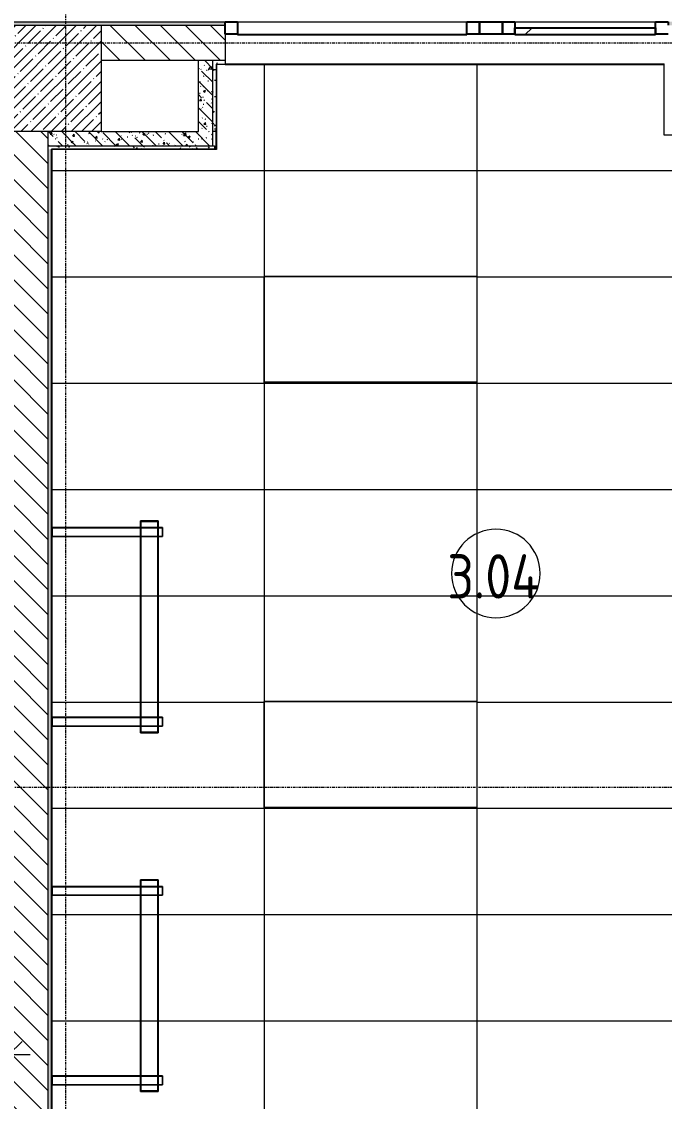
# Model space of a CAD drawing. Header units: millimetres. Extents: x -3902 to 188078, y -8553 to 29000.
# Drawn here: x 29361 to 32989, y 1826 to 7921 of the extents above; entities that cross this region are included whole.
import ezdxf

# ---------------------------------------------------------------- set-up
doc = ezdxf.new("R2010")
doc.units = ezdxf.units.MM
doc.linetypes.add('Осевая', pattern=[31.75, 6.35, -4.7625, 15.875, -4.7625])
for name, color, linetype, lineweight in [('A-ANNO-DIMS', 7, 'Continuous', 9), ('A-ANNO-DIMS-100', 7, 'Continuous', 9), ('A-AREA-IDEN', 7, 'Continuous', 9), ('A-CLNG-PATT', 7, 'Continuous', 9), ('A-GLAZ-CURT', 7, 'Continuous', 9), ('A-GLAZ-CURT-1', 7, 'Continuous', 25), ('A-GLAZ-CWMG', 7, 'Continuous', 9), ('A-GLAZ-CWMG-1', 7, 'Continuous', 25), ('A-WALL', 7, 'Continuous', 9), ('I-WALL', 7, 'Continuous', 9), ('S-COLS', 7, 'Continuous', 9), ('Оси-2', 7, 'Осевая', 9)]:
    doc.layers.add(name, color=color, linetype=linetype, lineweight=lineweight)
for name, color, linetype, lineweight, true_color in [('A-ANNO-NOTE', 1, 'Continuous', 9, 0xff0000), ('A-CLNG-1', 7, 'Continuous', 9, 0xeaeaea), ('A-WALL-1', 7, 'Continuous', 9, 0x3c3c3c), ('A-WALL-FNSH-1', 7, 'Continuous', 9, 0x3c3c3c), ('E-LITE-EQPM-1', 7, 'Continuous', 9, 0xff8080), ('I-WALL-1', 7, 'Continuous', 9, 0x535353), ('S-COLS-1', 9, 'Continuous', 9, 0x808080), ('S-COLS-2', 7, 'Continuous', 9, 0x3c3c3c)]:
    doc.layers.add(name, color=color, linetype=linetype, lineweight=lineweight, true_color=true_color)
doc.styles.add('GOST Common_1', font='GOST_Common.ttf', dxfattribs={"width": 0.9, "height": 250})
doc.styles.add('ISOCPEUR', font='isocpeur.ttf', dxfattribs={"width": 0.9, "height": 250})
doc.dimstyles.new('ISO-2_5_0_9К_БОЛЬШОЙ', dxfattribs={"dimscale": 304.8, "dimtxt": 248.995294, "dimasz": 0.492126, "dimexe": 0.393701, "dimexo": 0.984252, "dimgap": 0, "dimtad": 1, "dimdec": 0, "dimrnd": 10, "dimzin": 0, "dimdsep": 46, "dimtxsty": 'ISOCPEUR', "dimblk1": 'OBLIQUE', "dimblk2": 'OBLIQUE', "dimsah": 1, "dimcen": 0.09, "dimdle": 0.393701, "dimazin": 0, "dimtfac": 1, "dimtdec": 4, "dimtix": 1, "dimtmove": 0, "dimatfit": 3, "dimfxl": 1, "dimtvp": 1, "dimtolj": 1, "dimtzin": 0, "dimarcsym": 2})
pattern_1 = [(135, (0, 0), (-70.71068, -70.71068), [])]
pattern_2 = [(135, (0, 0), (-75.43415, -75.43415), [106.68, -17.78, 3.556, -17.78]), (135, (0, 75.39), (-75.43415, -75.43415), []), (50, (0, 0), (127.5292, -11.15758), [13.335, -146.685]), (355, (0, 0), (-24.66966, 133.74), [10.668, -117.348]), (100.451, (10.63, -0.93), (102.85973, 122.5818), [11.333, -124.663]), (46.184, (0, 35.56), (189.75516, -29.4304), [20.002, -220.027]), (96.636, (15.81, 33.1), (166.1822, 173.1996), [17, -186.995]), (351.184, (0, 35.56), (166.1839, 173.1976), [16.002, -176.022]), (21, (17.78, 26.67), (106.13027, -71.58603), [13.335, -146.685]), (326, (17.78, 26.67), (43.2619, 128.93175), [10.668, -117.348]), (71.451, (26.62, 20.7), (149.39198, 57.34505), [11.333, -124.663]), (37.5, (0, 0), (2.16223, 59.18836), [3.353, -112.573, 3.353, -115.773, -117.792]), (37.5, (0, 0), (2.16223, 59.18836), [-235.052, 3.353, -114.44]), (7.5, (0, 0), (46.77386, 70.12615), [3.353, -64.567, 3.353, -109.906, -44.894]), (7.5, (0, 0), (46.77386, 70.12615), [-181.178, 3.353, -41.542]), (327.5, (-39.65, 0), (94.91367, -4.01009), [3.353, -41.097, 3.353, -135.331, -184.023]), (327.5, (-39.65, 0), (94.91367, -4.01009), [-183.134, 3.353, -180.67]), (317.5, (-57.43, 0), (103.69057, 17.79882), [3.353, -54.432, 3.353, -88.748, -130.683]), (317.5, (-57.43, 0), (103.69057, 17.79882), [-149.885, 3.353, -127.33])]
pattern_3 = [(0, (0, 0), (121.92, 30.48), [10.058, -81.382, 10.058, -81.382, -487.68]), (0, (0, 0), (121.92, 30.48), [-182.88, 10.058, -172.822, 10.058, -81.382, -213.36]), (0, (0, 0), (121.92, 30.48), [-457.2, 10.058, -50.902, 10.058, -142.342]), (120, (45.72, 15.24), (-87.356454, 90.345817), [10.058, -81.382, 10.058, -81.382, -487.68]), (120, (45.72, 15.24), (-87.356454, 90.345817), [-182.88, 10.058, -172.822, 10.058, -81.382, -213.36]), (120, (45.72, 15.24), (-87.356454, 90.345817), [-457.2, 10.058, -50.902, 10.058, -142.342]), (240, (60.96, 76.2), (-34.563546, -120.825817), [10.058, -81.382, 10.058, -81.382, -487.68]), (240, (60.96, 76.2), (-34.563546, -120.825817), [-182.88, 10.058, -172.822, 10.058, -81.382, -213.36]), (240, (60.96, 76.2), (-34.563546, -120.825817), [-457.2, 10.058, -50.902, 10.058, -142.342])]

# ---------------------------------------------------------------- blocks, each defined once
blk = doc.blocks.new('BSC_Колонна _Прямоугольная - 600х600-23286269-Сводный план потолка 3 этажа в осях 1-12')
at = {"layer": 'S-COLS-1'}
h = blk.add_hatch(dxfattribs=at)
h.set_pattern_fill('FP_1', color=256, style=0, pattern_type=2)
h.set_pattern_definition([(45, (-29509.74, -7600), (-57.02463, 57.02463), []), (45, (-29452.72, -7600), (-57.02463, 57.02463), [100.806, -20.161, 3.353, -16.808])])
h.paths.add_polyline_path([(-300, -300), (300, -300), (300, 300), (-300, 300)])
at = {"layer": 'S-COLS-2'}
for p, q in [((-300, 300), (300, 300)), ((-300, -300), (-300, 300)), ((300, 300), (300, -300)), ((300, -300), (-300, -300))]:
    blk.add_line(p, q, dxfattribs=at)
blk = doc.blocks.new('E220 IP40 _школа доски 1195-100 IP40 аналог 1-36_ - V1-E0-00270-60000-4001839 _ V2-A0-PR00-00_2_0017_25 _Призма стандарт_-V24-Сводный план потолка 3 этажа в осях 1-12')
at = {"layer": 'E-LITE-EQPM-1'}
for p, q in [((13131, 1882), (13131, 3077)), ((13131, 3077), (13231, 3077)), ((13231, 3077), (13131, 3077)), ((13131, 3077), (13131, 1882)), ((13133, 1885), (13133, 3074)), ((13133, 3074), (13229, 3074)), ((13229, 3074), (13133, 3074)), ((13133, 3074), (13133, 1885)), ((13229, 3074), (13133, 3074)), ((13133, 3074), (13133, 1885)), ((13133, 1885), (13133, 3074)), ((13133, 3074), (13229, 3074)), ((13229, 3074), (13229, 1885)), ((13229, 1885), (13229, 3074)), ((13229, 1885), (13229, 3074)), ((13229, 3074), (13229, 1885)), ((13231, 3077), (13231, 1882)), ((13231, 1882), (13231, 3077)), ((13131, 3039.5), (12631, 3039.5)), ((12631, 2989.5), (12631, 3039.5)), ((12631, 3039.5), (12631, 2989.5)), ((12631, 3039.5), (12671, 3039.5)), ((12631, 2989.5), (13131, 2989.5)), ((12671, 2989.5), (12631, 2989.5)), ((12633, 3037.5), (13131, 3037.5)), ((12633, 3037.5), (12633, 2991.5)), ((12633, 2991.5), (12633, 3037.5)), ((12671, 3037.5), (12633, 3037.5)), ((12633, 2991.5), (13131, 2991.5)), ((12633, 2991.5), (12671, 2991.5)), ((12671, 3039.5), (13131, 3039.5)), ((12671, 3039.5), (12671, 3037.5)), ((12671, 3037.5), (12671, 3039.5)), ((12671, 3037.5), (13131, 3037.5)), ((12671, 2991.5), (13131, 2991.5)), ((12671, 2991.5), (12671, 2989.5)), ((12671, 2989.5), (12671, 2991.5)), ((12671, 2989.5), (13131, 2989.5)), ((13132.9, 3039.5), (13131, 3039.5)), ((13131, 3039.5), (13132.9, 3039.5)), ((13131, 3037.5), (13132.9, 3037.5)), ((13131, 3037.5), (13132.9, 3037.5)), ((13131, 2991.5), (13132.9, 2991.5)), ((13131, 2991.5), (13132.9, 2991.5)), ((13131, 2989.5), (13132.9, 2989.5)), ((13131, 2989.5), (13132.9, 2989.5)), ((13229, 3039.5), (13133, 3039.5)), ((13133, 3039.5), (13229, 3039.5)), ((13133, 3037.5), (13229, 3037.5)), ((13133, 3037.5), (13229, 3037.5)), ((13133, 2991.5), (13229, 2991.5)), ((13133, 2991.5), (13229, 2991.5)), ((13133, 2989.5), (13229, 2989.5)), ((13133, 2989.5), (13229, 2989.5)), ((13231, 3039.5), (13229.1, 3039.5)), ((13229.1, 3039.5), (13231, 3039.5)), ((13229.1, 3037.5), (13231, 3037.5)), ((13229.1, 3037.5), (13231, 3037.5)), ((13229.1, 2991.5), (13231, 2991.5)), ((13229.1, 2991.5), (13231, 2991.5)), ((13229.1, 2989.5), (13231, 2989.5)), ((13229.1, 2989.5), (13231, 2989.5)), ((13256, 3039.5), (13231, 3039.5)), ((13231, 3039.5), (13256, 3039.5)), ((13231, 3037.5), (13256, 3037.5)), ((13231, 3037.5), (13256, 3037.5)), ((13231, 2991.5), (13256, 2991.5)), ((13231, 2991.5), (13256, 2991.5)), ((13231, 2989.5), (13256, 2989.5)), ((13231, 2989.5), (13256, 2989.5)), ((13256, 3039.5), (13256, 3037.5)), ((13256, 2989.5), (13256, 3039.5)), ((13256, 3037.5), (13256, 2991.5)), ((13256, 2991.5), (13256, 2989.5)), ((13131.1, 1969.5), (12631, 1969.5)), ((12631, 1919.5), (12631, 1969.5)), ((12631, 1969.5), (12631, 1919.5)), ((12631, 1969.5), (12671, 1969.5)), ((12633, 1967.5), (13131.1, 1967.5)), ((12633, 1967.5), (12633, 1921.5)), ((12633, 1921.5), (12633, 1967.5)), ((12671, 1967.5), (12633, 1967.5)), ((12671, 1969.5), (13131.1, 1969.5)), ((12671, 1969.5), (12671, 1967.5)), ((12671, 1967.5), (12671, 1969.5)), ((12671, 1967.5), (13131.1, 1967.5)), ((13133, 1969.5), (13131.1, 1969.5)), ((13131.1, 1969.5), (13133, 1969.5)), ((13131.1, 1967.5), (13133, 1967.5)), ((13131.1, 1967.5), (13133, 1967.5)), ((13229, 1969.5), (13133, 1969.5)), ((13133, 1969.5), (13229, 1969.5)), ((13133, 1967.5), (13229, 1967.5)), ((13133, 1967.5), (13229, 1967.5)), ((13230.9, 1969.5), (13229, 1969.5)), ((13229, 1969.5), (13230.9, 1969.5)), ((13229, 1967.5), (13230.9, 1967.5)), ((13229, 1967.5), (13230.9, 1967.5)), ((13256, 1969.5), (13230.9, 1969.5)), ((13230.9, 1969.5), (13256, 1969.5)), ((13230.9, 1967.5), (13256, 1967.5)), ((13230.9, 1967.5), (13256, 1967.5)), ((13256, 1969.5), (13256, 1967.5)), ((13256, 1919.5), (13256, 1969.5)), ((13256, 1967.5), (13256, 1921.5)), ((12631, 1919.5), (13131.1, 1919.5)), ((12671, 1919.5), (12631, 1919.5)), ((12633, 1921.5), (13131.1, 1921.5)), ((12633, 1921.5), (12671, 1921.5)), ((12671, 1921.5), (13131.1, 1921.5)), ((12671, 1921.5), (12671, 1919.5)), ((12671, 1919.5), (12671, 1921.5)), ((12671, 1919.5), (13131.1, 1919.5)), ((13131.1, 1921.5), (13133, 1921.5)), ((13131.1, 1921.5), (13133, 1921.5)), ((13131.1, 1919.5), (13133, 1919.5)), ((13131.1, 1919.5), (13133, 1919.5)), ((13133, 1921.5), (13229, 1921.5)), ((13133, 1921.5), (13229, 1921.5)), ((13133, 1919.5), (13229, 1919.5)), ((13133, 1919.5), (13229, 1919.5)), ((13229, 1921.5), (13230.9, 1921.5)), ((13229, 1921.5), (13230.9, 1921.5)), ((13229, 1919.5), (13230.9, 1919.5)), ((13229, 1919.5), (13230.9, 1919.5)), ((13230.9, 1921.5), (13256, 1921.5)), ((13230.9, 1921.5), (13256, 1921.5)), ((13230.9, 1919.5), (13256, 1919.5)), ((13230.9, 1919.5), (13256, 1919.5)), ((13256, 1921.5), (13256, 1919.5)), ((13231, 1882), (13131, 1882)), ((13131, 1882), (13231, 1882)), ((13229, 1885), (13133, 1885)), ((13133, 1885), (13229, 1885)), ((13133, 1885), (13229, 1885)), ((13229, 1885), (13133, 1885))]:
    blk.add_line(p, q, dxfattribs=at)
blk = doc.blocks.new('Рассеиватель E220 - V2-A0-PR00-00_2_0016_25 Призма стандарт-27752360-Сводный план потолка 3 этажа в осях 1-12')
at = {"layer": 'E-LITE-EQPM-1'}
for p, q in [((-594.5, -48), (-594.5, 48)), ((-594.5, 48), (594.5, 48)), ((594.5, 48), (-594.5, 48)), ((-594.5, 48), (-594.5, -48)), ((594.5, 48), (594.5, -48)), ((594.5, -48), (594.5, 48)), ((594.5, -48), (-594.5, -48)), ((-594.5, -48), (594.5, -48))]:
    blk.add_line(p, q, dxfattribs=at)
blk = doc.blocks.new('E220 IP40 _школа доски 1195-100 IP40 аналог 1-36_ - V1-E0-00270-60000-4001839 _ V2-A0-PR00-00_2_0017_25 _Призма стандарт_-V25-Сводный план потолка 3 этажа в осях 1-12')
at = {"layer": 'E-LITE-EQPM-1'}
for p, q in [((30031.7, 1882), (30031.7, 3077)), ((30031.7, 3077), (30131.7, 3077)), ((30131.7, 3077), (30031.7, 3077)), ((30031.7, 3077), (30031.7, 1882)), ((30033.7, 1885), (30033.7, 3074)), ((30033.7, 3074), (30129.7, 3074)), ((30129.7, 3074), (30033.7, 3074)), ((30033.7, 3074), (30033.7, 1885)), ((30129.7, 3074), (30033.7, 3074)), ((30033.7, 3074), (30033.7, 1885)), ((30033.7, 1885), (30033.7, 3074)), ((30033.7, 3074), (30129.7, 3074)), ((30129.7, 3074), (30129.7, 1885)), ((30129.7, 1885), (30129.7, 3074)), ((30129.7, 1885), (30129.7, 3074)), ((30129.7, 3074), (30129.7, 1885)), ((30131.7, 3077), (30131.7, 1882)), ((30131.7, 1882), (30131.7, 3077)), ((30031.7, 3039.5), (29531.7, 3039.5)), ((29531.7, 2989.5), (29531.7, 3039.5)), ((29531.7, 3039.5), (29531.7, 2989.5)), ((29531.7, 3039.5), (29571.7, 3039.5)), ((29531.7, 2989.5), (30031.7, 2989.5)), ((29571.7, 2989.5), (29531.7, 2989.5)), ((29533.7, 3037.5), (30031.7, 3037.5)), ((29533.7, 3037.5), (29533.7, 2991.5)), ((29533.7, 2991.5), (29533.7, 3037.5)), ((29571.7, 3037.5), (29533.7, 3037.5)), ((29533.7, 2991.5), (30031.7, 2991.5)), ((29533.7, 2991.5), (29571.7, 2991.5)), ((29571.7, 3039.5), (30031.7, 3039.5)), ((29571.7, 3039.5), (29571.7, 3037.5)), ((29571.7, 3037.5), (29571.7, 3039.5)), ((29571.7, 3037.5), (30031.7, 3037.5)), ((29571.7, 2991.5), (30031.7, 2991.5)), ((29571.7, 2991.5), (29571.7, 2989.5)), ((29571.7, 2989.5), (29571.7, 2991.5)), ((29571.7, 2989.5), (30031.7, 2989.5)), ((30033.7, 3039.5), (30031.7, 3039.5)), ((30031.7, 3039.5), (30033.7, 3039.5)), ((30031.7, 3037.5), (30033.7, 3037.5)), ((30031.7, 3037.5), (30033.7, 3037.5)), ((30031.7, 2991.5), (30033.6, 2991.5)), ((30031.7, 2991.5), (30033.6, 2991.5)), ((30031.7, 2989.5), (30033.6, 2989.5)), ((30031.7, 2989.5), (30033.6, 2989.5)), ((30129.7, 3039.5), (30033.7, 3039.5)), ((30033.7, 3039.5), (30129.7, 3039.5)), ((30033.7, 3037.5), (30129.7, 3037.5)), ((30033.7, 3037.5), (30129.7, 3037.5)), ((30033.7, 2991.5), (30129.7, 2991.5)), ((30033.7, 2991.5), (30129.7, 2991.5)), ((30033.7, 2989.5), (30129.7, 2989.5)), ((30033.7, 2989.5), (30129.7, 2989.5)), ((30131.7, 3039.5), (30129.8, 3039.5)), ((30129.8, 3039.5), (30131.7, 3039.5)), ((30129.8, 3037.5), (30131.7, 3037.5)), ((30129.8, 3037.5), (30131.7, 3037.5)), ((30129.9, 2991.5), (30131.7, 2991.5)), ((30129.9, 2991.5), (30131.7, 2991.5)), ((30129.9, 2989.5), (30131.7, 2989.5)), ((30129.9, 2989.5), (30131.7, 2989.5)), ((30156.7, 3039.5), (30131.7, 3039.5)), ((30131.7, 3039.5), (30156.7, 3039.5)), ((30131.7, 3037.5), (30156.7, 3037.5)), ((30131.7, 3037.5), (30156.7, 3037.5)), ((30131.7, 2991.5), (30156.7, 2991.5)), ((30131.7, 2991.5), (30156.7, 2991.5)), ((30131.7, 2989.5), (30156.7, 2989.5)), ((30131.7, 2989.5), (30156.7, 2989.5)), ((30156.7, 3039.5), (30156.7, 3037.5)), ((30156.7, 2989.5), (30156.7, 3039.5)), ((30156.7, 3037.5), (30156.7, 2991.5)), ((30156.7, 2991.5), (30156.7, 2989.5)), ((30031.9, 1969.5), (29531.7, 1969.5)), ((29531.7, 1919.5), (29531.7, 1969.5)), ((29531.7, 1969.5), (29531.7, 1919.5)), ((29531.7, 1969.5), (29571.7, 1969.5)), ((29533.7, 1967.5), (30031.9, 1967.5)), ((29533.7, 1967.5), (29533.7, 1921.5)), ((29533.7, 1921.5), (29533.7, 1967.5)), ((29571.7, 1967.5), (29533.7, 1967.5)), ((29571.7, 1969.5), (30031.9, 1969.5)), ((29571.7, 1969.5), (29571.7, 1967.5)), ((29571.7, 1967.5), (29571.7, 1969.5)), ((29571.7, 1967.5), (30031.9, 1967.5)), ((30033.7, 1969.5), (30031.9, 1969.5)), ((30031.9, 1969.5), (30033.7, 1969.5)), ((30031.9, 1967.5), (30033.7, 1967.5)), ((30031.9, 1967.5), (30033.7, 1967.5)), ((30129.7, 1969.5), (30033.7, 1969.5)), ((30033.7, 1969.5), (30129.7, 1969.5)), ((30033.7, 1967.5), (30129.7, 1967.5)), ((30033.7, 1967.5), (30129.7, 1967.5)), ((30131.6, 1969.5), (30129.7, 1969.5)), ((30129.7, 1969.5), (30131.6, 1969.5)), ((30129.7, 1967.5), (30131.6, 1967.5)), ((30129.7, 1967.5), (30131.6, 1967.5)), ((30156.7, 1969.5), (30131.6, 1969.5)), ((30131.6, 1969.5), (30156.7, 1969.5)), ((30131.6, 1967.5), (30156.7, 1967.5)), ((30131.6, 1967.5), (30156.7, 1967.5)), ((30156.7, 1969.5), (30156.7, 1967.5)), ((30156.7, 1919.5), (30156.7, 1969.5)), ((30156.7, 1967.5), (30156.7, 1921.5)), ((29531.7, 1919.5), (30031.8, 1919.5)), ((29571.7, 1919.5), (29531.7, 1919.5)), ((29533.7, 1921.5), (30031.8, 1921.5)), ((29533.7, 1921.5), (29571.7, 1921.5)), ((29571.7, 1921.5), (30031.8, 1921.5)), ((29571.7, 1921.5), (29571.7, 1919.5)), ((29571.7, 1919.5), (29571.7, 1921.5)), ((29571.7, 1919.5), (30031.8, 1919.5)), ((30031.8, 1921.5), (30033.7, 1921.5)), ((30031.8, 1921.5), (30033.7, 1921.5)), ((30031.8, 1919.5), (30033.7, 1919.5)), ((30031.8, 1919.5), (30033.7, 1919.5)), ((30033.7, 1921.5), (30129.7, 1921.5)), ((30033.7, 1921.5), (30129.7, 1921.5)), ((30033.7, 1919.5), (30129.7, 1919.5)), ((30033.7, 1919.5), (30129.7, 1919.5)), ((30129.7, 1921.5), (30131.6, 1921.5)), ((30129.7, 1921.5), (30131.6, 1921.5)), ((30129.7, 1919.5), (30131.7, 1919.5)), ((30129.7, 1919.5), (30131.7, 1919.5)), ((30131.6, 1921.5), (30156.7, 1921.5)), ((30131.6, 1921.5), (30156.7, 1921.5)), ((30131.7, 1919.5), (30156.7, 1919.5)), ((30131.7, 1919.5), (30156.7, 1919.5)), ((30156.7, 1921.5), (30156.7, 1919.5)), ((30131.7, 1882), (30031.7, 1882)), ((30031.7, 1882), (30131.7, 1882)), ((30129.7, 1885), (30033.7, 1885)), ((30033.7, 1885), (30129.7, 1885)), ((30033.7, 1885), (30129.7, 1885)), ((30129.7, 1885), (30033.7, 1885))]:
    blk.add_line(p, q, dxfattribs=at)
blk = doc.blocks.new('Прямоугольный импост - 50 x 70 мм-31700031-Сводный план потолка 3 этажа в осях 1-12')
at = {"layer": 'A-GLAZ-CWMG-1'}
for p, q in [((0, 35), (-70, 35)), ((-70, 35), (-70, -35)), ((-70, -35), (0, -35)), ((0, -35), (0, -15))]:
    blk.add_line(p, q, dxfattribs=at)
blk = doc.blocks.new('Прямоугольный импост - 50 x 70 мм-31720913-Сводный план потолка 3 этажа в осях 1-12')
at = {"layer": 'A-GLAZ-CWMG'}
blk.add_line((32145, 7920), (32940, 7920), dxfattribs=at)
blk = doc.blocks.new('Системная панель - Стемалит - 40мм-32257327-Сводный план потолка 3 этажа в осях 1-12')
at = {"layer": 'A-GLAZ-CURT-1'}
for p, q in [((-65, -35), (-65, 35)), ((-65, 35), (65, 35)), ((65, 35), (65, -35)), ((65, -35), (-65, -35))]:
    blk.add_line(p, q, dxfattribs=at)
blk = doc.blocks.new('Прямоугольный импост - 50 x 70 мм-31687886-Сводный план потолка 3 этажа в осях 1-12')
at = {"layer": 'A-GLAZ-CWMG-1'}
for p, q in [((35, 35), (-35, 35)), ((-35, 35), (-35, -35)), ((35, -35), (35, 35)), ((-35, -35), (35, -35))]:
    blk.add_line(p, q, dxfattribs=at)
blk = doc.blocks.new('Системная панель - Стекло - 40мм-32257328-Сводный план потолка 3 этажа в осях 1-12')
at = {"layer": 'A-GLAZ-CURT'}
for p, q in [((-647.5, -40), (-647.5, -35)), ((-647.5, -40), (647.5, -40)), ((647.5, -35), (647.5, -40))]:
    blk.add_line(p, q, dxfattribs=at)
blk = doc.blocks.new('Прямоугольный импост - 50 x 70 мм-31701779-Сводный план потолка 3 этажа в осях 1-12')
at = {"layer": 'A-GLAZ-CWMG-1'}
for p, q in [((-70, 35), (0, 35)), ((-70, -35), (-70, 35)), ((0, 35), (0, -35)), ((0, -35), (-70, -35))]:
    blk.add_line(p, q, dxfattribs=at)
blk = doc.blocks.new('Прямоугольный импост - 50 x 70 мм-31693698-Сводный план потолка 3 этажа в осях 1-12')
at = {"layer": 'A-GLAZ-CWMG'}
for p, q in [((30580, 7920), (31875, 7920)), ((30580, 7850), (31875, 7850))]:
    blk.add_line(p, q, dxfattribs=at)
blk = doc.blocks.new('Системная панель - Стекло - 40мм-32257331-Сводный план потолка 3 этажа в осях 1-12')
at = {"layer": 'A-GLAZ-CURT'}
h = blk.add_hatch(dxfattribs=at)
h.set_pattern_fill('FP_36', color=256, style=0, pattern_type=2)
h.set_pattern_definition([(45, (-32642.5, -7785), (-282.8427, 282.8427), [200, -600]), (45, (-32842.5, -7885), (-282.8427, 282.8427), [600, -200]), (45, (-32442.5, -7985), (-282.8427, 282.8427), [200, -600])])
h.paths.add_polyline_path([(397.5, -40), (397.5, 0), (-397.5, 0), (-397.5, -40), (-41.2, -40)])
at = {"layer": 'A-GLAZ-CURT-1'}
for p, q in [((-397.5, -40), (-397.5, 0)), ((-397.5, 0), (397.5, 0)), ((397.5, 0), (397.5, -40)), ((397.5, -40), (-397.5, -40))]:
    blk.add_line(p, q, dxfattribs=at)
blk = doc.blocks.new('Прямоугольный импост - 50 x 70 мм-31702100-Сводный план потолка 3 этажа в осях 1-12')
at = {"layer": 'A-GLAZ-CWMG-1'}
for p, q in [((35, 35), (-35, 35)), ((-35, 35), (-35, -35)), ((35, -35), (35, 35)), ((-35, -35), (35, -35))]:
    blk.add_line(p, q, dxfattribs=at)
blk = doc.blocks.new('DIMBLOCK58-Сводный план потолка 3 этажа в осях 1-12')
at = {"layer": 'A-ANNO-DIMS-100'}
for p, q in [((27170.7, 2997.9), (27170.7, 1969.6)), ((27170.7, 2089.6), (27170.7, 2997.9)), ((29289.7, 1895.7), (29289.7, 2209.6)), ((27170.7, 2089.6), (29409.7, 2089.6)), ((29289.7, 2089.6), (29289.7, 1895.7))]:
    blk.add_line(p, q, dxfattribs=at)
at = {"layer": 'A-ANNO-DIMS-100', "lineweight": 20}
for p, q in [((27170.7, 2089.6), (27245.7, 2164.6)), ((29289.7, 2089.6), (29364.7, 2164.6)), ((27170.7, 2089.6), (27095.7, 2014.6)), ((29289.7, 2089.6), (29214.7, 2014.6))]:
    blk.add_line(p, q, dxfattribs=at)
at = {"layer": 'A-ANNO-DIMS-100', "color": 0, "insert": (28014.7, 2416.2), "char_height": 250, "width": 517.144, "attachment_point": 1, "line_spacing_factor": 1.149209, "style": 'ISOCPEUR'}
blk.add_mtext('1/2', dxfattribs=at)
blk = doc.blocks.new('_Oblique')
at = {"color": 0, "linetype": 'ByBlock', "lineweight": -2}
blk.add_line((-0.5, -0.5), (0.5, 0.5), dxfattribs=at)
blk = doc.blocks.new('Марка_Помещения - Номер-25198446-Сводный план потолка 3 этажа в осях 1-12')
at = {"layer": 'A-AREA-IDEN'}
for start, end in [(360, 180), (180, 360)]:
    blk.add_arc((0, 0), 2.5, start, end, dxfattribs=at)

msp = doc.modelspace()

# ---------------------------------------------------------------- hatches: boundary and pattern name
at = {"layer": 'A-CLNG-PATT'}
h = msp.add_hatch(dxfattribs=at)
h.set_pattern_fill('FP_33', color=256, style=0, pattern_type=2)
h.set_pattern_definition([(180, (29531.7, 6479.5), (-7e-14, -600), []), (270, (29531.7, 6479.5), (1200, 7e-14), [])])
h.paths.add_polyline_path([(38249, 421), (38249, 7049), (37182, 7050), (37182, 7672), (35985.5, 7672), (35985.5, 7679), (33631, 7679), (33631, 7279), (32989, 7279), (32989, 7679), (30460.7, 7679), (30460.7, 7199), (29531.7, 7199), (29531.7, 521), (37969, 520), (37970, 421), (38005.7, 421)])
h.paths.add_polyline_path([(36731.6, 1084.4), (35531.6, 1084.4), (35531.6, 1684.4), (36731.6, 1684.4)])
h.paths.add_polyline_path([(33724.5, 1084.4), (33131.6, 1084.4), (33131.6, 1684.4), (34331.6, 1684.4), (34331.6, 1084.4)])
h.paths.add_polyline_path([(30731.6, 1084.4), (30731.6, 1684.4), (31931.6, 1684.4), (31931.6, 1084.4), (31278.1, 1084.4)])
h.paths.add_polyline_path([(35531.6, 3484.4), (35531.6, 4084.4), (36731.6, 4084.4), (36731.6, 3484.4), (36170.9, 3484.4)])
h.paths.add_polyline_path([(33131.6, 3484.4), (33131.6, 4084.4), (34331.6, 4084.4), (34331.6, 3484.4), (33724.5, 3484.4)])
h.paths.add_polyline_path([(31278.1, 3484.4), (30731.6, 3484.4), (30731.6, 4084.4), (31931.6, 4084.4), (31931.6, 3484.4)])
h.paths.add_polyline_path([(36170.9, 5884.4), (35531.6, 5884.4), (35531.6, 6484.4), (36731.6, 6484.4), (36731.6, 5884.4)])
h.paths.add_polyline_path([(34331.6, 5884.4), (33131.6, 5884.4), (33131.6, 6484.4), (34331.6, 6484.4), (34331.6, 6217.1)])
h.paths.add_polyline_path([(31931.6, 5884.4), (30731.6, 5884.4), (30731.6, 6484.4), (31931.6, 6484.4), (31931.6, 6217.1)])
at = {"layer": 'I-WALL'}
h = msp.add_hatch(dxfattribs=at)
h.set_pattern_fill('FP_30', color=256, style=0, pattern_type=2)
h.set_pattern_definition(pattern_3)
h.paths.add_polyline_path([(38307.7, 7900), (38307.7, 7920), (33010, 7920), (33010, 7900), (38005.7, 7900)])
h.paths.add_polyline_path([(30055, 7900), (30510, 7900), (30510, 7920), (27465, 7920), (27465, 7900), (29809.7, 7900)])
h.paths.add_polyline_path([(26365, 7900), (26365, 7920), (24051, 7920), (24051, 7900), (26160, 7900)])
h.paths.add_polyline_path([(22611, 7900), (22611, 7920), (15009.3, 7920), (15009.3, 7900), (22510, 7900)])
h.paths.add_polyline_path([(13569.3, 7900), (13569.3, 7920), (6530, 7920), (6530, 7900), (12930.4, 7900)])
h.paths.add_polyline_path([(3510, 7900), (4030, 7900), (4030, 7920), (3285, 7920), (3285, 7900)])
h.paths.add_polyline_path([(1885, 7900), (1885, 7920), (1250, 7920), (1250, 7900)])
h = msp.add_hatch(dxfattribs=at)
h.set_pattern_fill('FP_8', color=256, style=0, pattern_type=2)
h.set_pattern_definition(pattern_1)
h.paths.add_polyline_path([(37990, 7700), (37990, 7900), (33610, 7900), (33610, 7700), (37394.1, 7700)])
h.paths.add_polyline_path([(30055, 7700), (30510, 7700), (30510, 7900), (29809.7, 7900), (29809.7, 7700)])
h = msp.add_hatch(dxfattribs=at)
h.set_pattern_fill('FP_15', color=256, style=0, pattern_type=2)
h.set_pattern_definition(pattern_2)
h.paths.add_polyline_path([(30439.7, 7300), (30439.7, 7700), (30359.7, 7700), (30359.7, 7300)])
h = msp.add_hatch(dxfattribs=at)
h.set_pattern_fill('FP_30', color=256, style=0, pattern_type=2)
h.set_pattern_definition(pattern_3)
h.paths.add_polyline_path([(30439.7, 7300), (30459.7, 7300), (30459.7, 7700), (30439.7, 7700)])
h = msp.add_hatch(dxfattribs=at)
h.set_pattern_fill('FP_30', color=256, style=0, pattern_type=2)
h.set_pattern_definition(pattern_3)
h.paths.add_polyline_path([(30460.7, 7680), (30510, 7680), (30510, 7700), (30459.7, 7700), (30459.7, 7680)])
h = msp.add_hatch(dxfattribs=at)
h.set_pattern_fill('FP_8', color=256, style=0, pattern_type=2)
h.set_pattern_definition(pattern_1)
h.paths.add_polyline_path([(29344, 500), (29510.7, 500), (29510.7, 7300), (29310.7, 7300), (29310.7, 500)])
h = msp.add_hatch(dxfattribs=at)
h.set_pattern_fill('FP_15', color=256, style=0, pattern_type=2)
h.set_pattern_definition(pattern_2)
h.paths.add_polyline_path([(30439.7, 7220), (30439.7, 7300), (29510.7, 7300), (29510.7, 7220), (30055, 7220)])
h = msp.add_hatch(dxfattribs=at)
h.set_pattern_fill('FP_30', color=256, style=0, pattern_type=2)
h.set_pattern_definition(pattern_3)
h.paths.add_polyline_path([(30449.7, 7200), (30449.7, 7220), (29510.7, 7220), (29510.7, 7200), (30055, 7200)])
h = msp.add_hatch(dxfattribs=at)
h.set_pattern_fill('FP_30', color=256, style=0, pattern_type=2)
h.set_pattern_definition(pattern_3)
h.paths.add_polyline_path([(29530.7, 500), (29530.7, 7200), (29510.7, 7200), (29510.7, 500), (29517.4, 500)])

# ---------------------------------------------------------------- linework, layer by layer
at = {"layer": 'A-ANNO-NOTE'}
for p, q in [((30730, 5882), (30730, 6482)), ((30730, 6482), (31930, 6482)), ((31930, 6482), (31930, 5882)), ((31930, 5882), (30730, 5882)), ((30730, 3482), (30730, 4082)), ((30730, 4082), (31930, 4082)), ((31930, 4082), (31930, 3482)), ((31930, 3482), (30730, 3482))]:
    msp.add_line(p, q, dxfattribs=at)
at = {"layer": 'A-CLNG-1'}
for p, q in [((30510, 7679), (30460.7, 7679)), ((32989, 7279), (32989, 7679)), ((29531.7, 7199), (29531.7, 1728.8)), ((30731.6, 5884.4), (30731.6, 6484.4)), ((30731.6, 6484.4), (31931.6, 6484.4)), ((31931.6, 6484.4), (31931.6, 5884.4)), ((31931.6, 5884.4), (30731.6, 5884.4)), ((30731.6, 3484.4), (30731.6, 4084.4)), ((30731.6, 4084.4), (31931.6, 4084.4)), ((31931.6, 4084.4), (31931.6, 3484.4)), ((31931.6, 3484.4), (30731.6, 3484.4))]:
    msp.add_line(p, q, dxfattribs=at)
at = {"layer": 'A-WALL'}
for p, q in [((30510, 7700), (30459.7, 7700)), ((30459.7, 7680), (30459.7, 7300)), ((30459.7, 7680), (30510, 7680)), ((30449.7, 7200), (29530.7, 7200)), ((29530.7, 520), (29530.7, 7200))]:
    msp.add_line(p, q, dxfattribs=at)
at = {"layer": 'A-WALL-1'}
for p, q in [((27465, 7920), (30510, 7920)), ((29809.7, 7900), (30510, 7900)), ((30510, 7920), (30510, 7680)), ((30459.7, 7700), (29809.7, 7700)), ((30359.7, 7300), (30359.7, 7700)), ((30439.7, 7220), (30439.7, 7700)), ((29510.7, 500), (29510.7, 7300)), ((29809.7, 7300), (30359.7, 7300)), ((30459.7, 7300), (30439.7, 7300)), ((29510.7, 7220), (30449.7, 7220)), ((30449.7, 7220), (30449.7, 7200))]:
    msp.add_line(p, q, dxfattribs=at)
at = {"layer": 'A-WALL-FNSH-1'}
for p, q in [((30510, 7921), (30510, 7920)), ((30510, 7680), (30510, 7679)), ((32989, 7680), (32990, 7680)), ((30460.7, 7679), (30460.7, 7199)), ((30459.7, 7200), (30459.7, 7300)), ((33631, 7279), (32989, 7279)), ((30460.7, 7199), (29531.7, 7199)), ((30449.7, 7200), (30459.7, 7200))]:
    msp.add_line(p, q, dxfattribs=at)
at = {"layer": 'I-WALL-1'}
for p, q in [((32989, 7680), (30510, 7680)), ((32989, 7679), (32989, 7680)), ((30510, 7679), (32989, 7679))]:
    msp.add_line(p, q, dxfattribs=at)
at = {"layer": 'Оси-2'}
for p, q in [((29610, 593.7), (29610, 24898.1)), ((-583.8, 7800), (35990, 7800)), ((-583.8, 3600), (35990, 3600))]:
    msp.add_line(p, q, dxfattribs=at)

# ---------------------------------------------------------------- block references
at = {"layer": 'A-AREA-IDEN', "xscale": 99.99999999999993, "yscale": 99.99999999999993, "zscale": 99.99999999999993}
msp.add_blockref('Марка_Помещения - Номер-25198446-Сводный план потолка 3 этажа в осях 1-12', (32038.5, 4805.5), dxfattribs=at)
at = {"layer": 'A-GLAZ-CURT'}
for name, p in [('Системная панель - Стемалит - 40мм-32257327-Сводный план потолка 3 этажа в осях 1-12', (32010, 7885)), ('Системная панель - Стекло - 40мм-32257331-Сводный план потолка 3 этажа в осях 1-12', (32542.5, 7885)), ('Системная панель - Стекло - 40мм-32257328-Сводный план потолка 3 этажа в осях 1-12', (31227.5, 7885))]:
    msp.add_blockref(name, p, dxfattribs=at)
at = {"layer": 'A-GLAZ-CWMG', "rotation": 180}
msp.add_blockref('Прямоугольный импост - 50 x 70 мм-31701779-Сводный план потолка 3 этажа в осях 1-12', (30510, 7885), dxfattribs=at)
at = {"layer": 'A-GLAZ-CWMG'}
for name in ['Прямоугольный импост - 50 x 70 мм-31693698-Сводный план потолка 3 этажа в осях 1-12', 'Прямоугольный импост - 50 x 70 мм-31720913-Сводный план потолка 3 этажа в осях 1-12']:
    msp.add_blockref(name, (0, 0), dxfattribs=at)
at = {"layer": 'A-GLAZ-CWMG', "extrusion": (0, 0, -1), "rotation": 180}
for name, p in [('Прямоугольный импост - 50 x 70 мм-31687886-Сводный план потолка 3 этажа в осях 1-12', (-31910, 7885)), ('Прямоугольный импост - 50 x 70 мм-31702100-Сводный план потолка 3 этажа в осях 1-12', (-32110, 7885)), ('Прямоугольный импост - 50 x 70 мм-31700031-Сводный план потолка 3 этажа в осях 1-12', (-33010, 7885))]:
    msp.add_blockref(name, p, dxfattribs=at)
at = {"layer": 'E-LITE-EQPM-1'}
for name, p in [('E220 IP40 _школа доски 1195-100 IP40 аналог 1-36_ - V1-E0-00270-60000-4001839 _ V2-A0-PR00-00_2_0017_25 _Призма стандарт_-V24-Сводный план потолка 3 этажа в осях 1-12', (16900.7, 2025)), ('E220 IP40 _школа доски 1195-100 IP40 аналог 1-36_ - V1-E0-00270-60000-4001839 _ V2-A0-PR00-00_2_0017_25 _Призма стандарт_-V25-Сводный план потолка 3 этажа в осях 1-12', (0, 0))]:
    msp.add_blockref(name, p, dxfattribs=at)
at = {"layer": 'E-LITE-EQPM-1', "rotation": 89.9999999999999}
for p in [(30081.7, 4504.5), (30081.7, 2479.5)]:
    msp.add_blockref('Рассеиватель E220 - V2-A0-PR00-00_2_0016_25 Призма стандарт-27752360-Сводный план потолка 3 этажа в осях 1-12', p, dxfattribs=at)
at = {"layer": 'S-COLS'}
msp.add_blockref('BSC_Колонна _Прямоугольная - 600х600-23286269-Сводный план потолка 3 этажа в осях 1-12', (29509.7, 7600), dxfattribs=at)

# ---------------------------------------------------------------- texts
at = {"layer": 'A-AREA-IDEN', "insert": (31763.7, 4914.1), "char_height": 250, "width": 685.443, "attachment_point": 1, "style": 'GOST Common_1'}
msp.add_mtext('3.04', dxfattribs=at)

# ---------------------------------------------------------------- dimensions: what is measured, and where the dimension line sits
at = {"layer": 'A-ANNO-DIMS'}
dim = msp.add_linear_dim(base=(29289.7, 2089.6), p1=(27170.7, 3297.9), p2=(29289.7, 2195.7), text='1/2', dimstyle='ISO-2_5_0_9К_БОЛЬШОЙ', override={"dimpost": '<>', "dimfxl": 2388.518635}, dxfattribs=at)
dim.commit()
dim.dimension.update_dxf_attribs({"geometry": 'DIMBLOCK58-Сводный план потолка 3 этажа в осях 1-12', "text_midpoint": (28230.2, 2214.6)})

doc.saveas('drawing.dxf')
